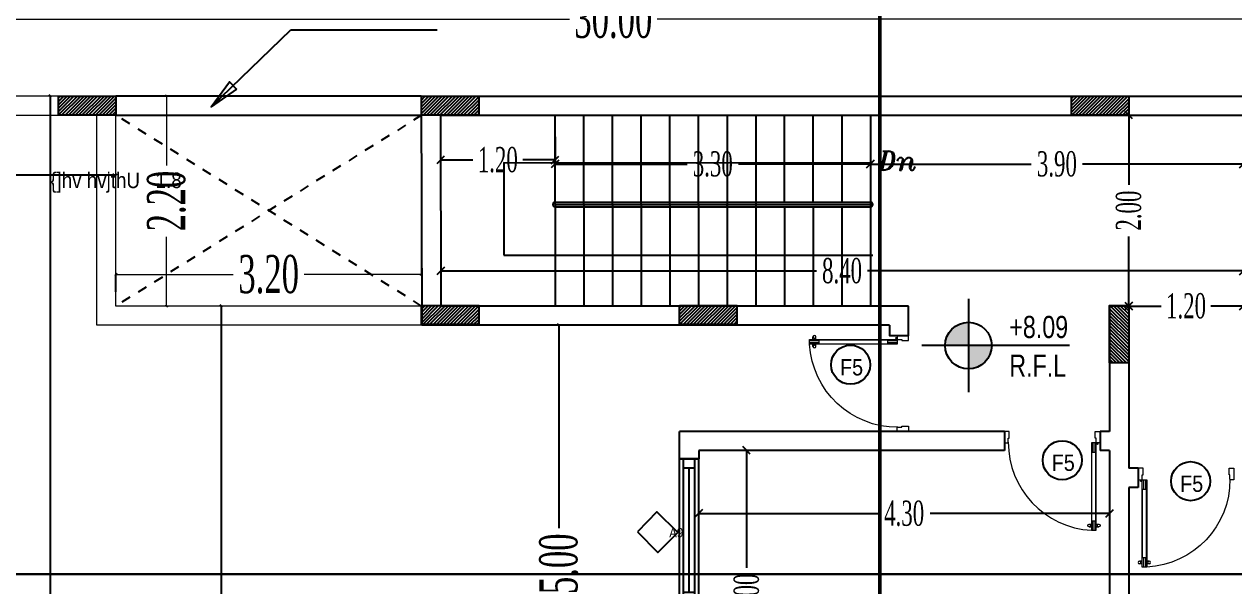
# Model space of a CAD drawing. Header units: metres. Extents: x -434 to 683, y -422 to -228.
# Drawn here: x -53.2 to -40.54, y -293.89 to -288.01 of the extents above; entities that cross this region are included whole.
import ezdxf
from ezdxf.enums import TextEntityAlignment as Align

# ---------------------------------------------------------------- set-up
doc = ezdxf.new("R2010")
doc.units = ezdxf.units.M
doc.header["$MEASUREMENT"] = 0
doc.header["$PDMODE"] = 34
for name, pattern in [('DASHDOT', [1, 0.5, -0.25, 0, -0.25]), ('DASHDOT2', [0.5, 0.25, -0.125, 0, -0.125]), ('DD', [0.2, 0.1, -0.1])]:
    doc.linetypes.add(name, pattern=pattern)
for name, color, linetype in [('A-LVL', 3, 'Continuous'), ('Boundry Wall', 14, 'Continuous'), ('Columns', 41, 'Continuous'), ('Dim-inside', 1, 'Continuous'), ('DOOR$WIN', 5, 'Continuous'), ('DWG-TITLE1', 2, 'Continuous'), ('Hand Rail', 42, 'Continuous'), ('KOR', 134, 'Continuous'), ('Section Line', 4, 'Continuous'), ('TEXT', 4, 'Continuous'), ('Text Title', 3, 'Continuous'), ('TXT', 1, 'Continuous'), ('Viod', 10, 'Continuous'), ('WALL', 7, 'Continuous')]:
    doc.layers.add(name, color=color, linetype=linetype)
for name, color, linetype, lineweight in [('Dimn Out', 6, 'Continuous', 9), ('door', 114, 'Continuous', 13), ('Roof Wall', 30, 'Continuous', 0), ('Windows', 5, 'Continuous', 15)]:
    doc.layers.add(name, color=color, linetype=linetype, lineweight=lineweight)
doc.styles.add('ELAH-EN', font='arial.ttf', dxfattribs={"width": 0.75})
doc.styles.add('kamal', font='romantic.ttf', dxfattribs={"width": 0.6})
doc.styles.add('NAMES', font='xarb.shx', dxfattribs={"width": 0.9, "height": 0.2})
doc.styles.add('Q', font='italict.shx', dxfattribs={"height": 0.18})
doc.styles.add('UTMAN', font='romantic.ttf', dxfattribs={"width": 0.6})
doc.dimstyles.new('KAMAL', dxfattribs={"dimscale": 0.8, "dimtxt": 0.5, "dimasz": 0.1, "dimexe": 0, "dimexo": 0, "dimgap": 0.09, "dimtad": 1, "dimzin": 0, "dimdsep": 46, "dimtxsty": 'kamal', "dimblk": 'OBLIQUE', "dimcen": 0.09, "dimclrd": 15, "dimclre": 8, "dimclrt": 5, "dimadec": 0, "dimazin": 0, "dimtfac": 1, "dimtix": 1, "dimtofl": 0, "dimtmove": 1, "dimatfit": 3, "dimldrblk": 'OBLIQUE', "dimfxl": 0.18, "dimtolj": 1, "dimtzin": 0, "dimarcsym": 0})
doc.dimstyles.new('kamal 1', dxfattribs={"dimscale": 0.8, "dimtxt": 0.33, "dimasz": 0.1, "dimexe": 0, "dimexo": 0, "dimgap": 0.09, "dimtad": 0, "dimzin": 0, "dimdsep": 46, "dimtxsty": 'UTMAN', "dimblk": 'OBLIQUE', "dimcen": 0.09, "dimclrd": 252, "dimclre": 8, "dimclrt": 7, "dimadec": 0, "dimazin": 0, "dimtfac": 1, "dimtix": 1, "dimtofl": 0, "dimtmove": 1, "dimatfit": 3, "dimldrblk": 'OBLIQUE', "dimfxl": 1, "dimtolj": 1, "dimtzin": 0, "dimlwd": -1, "dimarcsym": 0})
doc.dimstyles.new('UTMAN 77', dxfattribs={"dimscale": 0.8, "dimtxt": 0.1, "dimasz": 0.1, "dimexe": 0, "dimexo": 0, "dimgap": 0.09, "dimtad": 0, "dimzin": 0, "dimdsep": 46, "dimtxsty": 'UTMAN', "dimblk": 'OBLIQUE', "dimcen": 0.09, "dimclrd": 252, "dimclre": 8, "dimclrt": 7, "dimadec": 0, "dimazin": 0, "dimtfac": 1, "dimtix": 1, "dimtofl": 0, "dimtmove": 1, "dimatfit": 3, "dimldrblk": 'OBLIQUE', "dimfxl": 0.18, "dimtolj": 1, "dimtzin": 0, "dimlwd": -1, "dimarcsym": 0})

# ---------------------------------------------------------------- blocks, each defined once
blk = doc.blocks.new('door-1m-wall-15')
at = {"layer": 'door'}
for p, q in [((-0.09015200176304461, 1.038118045952899), (-0.04006755633912462, 1.038118045952899)), ((-0.09015200176304461, 0.120202669016976), (-0.09015200176304461, 1.038118045952899)), ((-0.07512666813562419, 0.9379491551052297), (-0.07512666813562419, 1.038118045952899)), ((-0.05509288996620398, 0.9379491551052297), (-0.05509288996620398, 1.038118045952899)), ((-0.04006755633912462, 1.038118045952899), (-0.04006755633912462, 0.120202669016976)), ((-0.09015200176304461, 0.9379491551052297), (-0.04006755633912462, 0.9379491551052297)), ((-1.001688908475501, 0.01001688908456799), (-1.001688908475501, 0.120202669016976)), ((-1.001688908475501, 0.120202669016976), (-0.9616321867001147, 0.120202669016976)), ((-1.001688908475501, 0), (-1.001688908475501, 0.01001688908456799)), ((-0.9516044630518081, 0), (-1.001688908475501, 0)), ((-0.961621352136433, 0.1151942244745214), (-0.961621352136433, 0.0701182235932265)), ((-0.961621352136433, 0.0701182235932265), (-0.9516044630518081, 0.07011822359334019)), ((-0.9516044630518081, 0.07011822359334019), (-0.9516044630518081, 0)), ((-0.04006755633912462, 0.120202669016976), (-0.09015200176304461, 0.120202669016976)), ((-0.04006755633912462, 0.0701182235932265), (-0.05008444542386314, 0.07011822359334019)), ((-0.05008444542386314, 0.07011822359334019), (-0.05008444542386314, 0)), ((-0.05008444542386314, 0), (0, 0)), ((0, 0.120202669016976), (-0.04006755633912462, 0.120202669016976)), ((-0.04006755633912462, 0.120202669016976), (-0.04006755633912462, 0.0701182235932265)), ((0, 0), (0, 0.120202669016976))]:
    blk.add_line(p, q, dxfattribs=at)
at = {"layer": 'door', "color": 211}
for p, q in [((-0.1147011815501173, 1.003058871621022), (-0.09240534645908838, 1.003058871621022)), ((-0.1141539834405307, 0.9730167171087487), (-0.09240534645908838, 0.9730167171087487)), ((-0.0851435572204764, 0.9379491551052297), (-0.0851435572204764, 0.2203715598644749)), ((-0.04507600088135177, 0.9379491551052297), (-0.04507600088135177, 0.2203715598644749)), ((-0.03624353408179104, 1.003058934156229), (-0.01394769899076209, 1.003058934156229)), ((-0.03624350810304122, 0.9730082669018429), (-0.01394767301212596, 0.9730082669018429)), ((-0.04006755633912462, 0.2203715598644749), (-0.09015200176304461, 0.2203715598644749)), ((-0.07512666813562419, 0.120202669016976), (-0.07512666813562419, 0.2203715598644749)), ((-0.05509288996620398, 0.120202669016976), (-0.05509288996620398, 0.2203715598644749))]:
    blk.add_line(p, q, dxfattribs=at)
at = {"layer": 'door', "extrusion": (0, 0, -1)}
for centre, major_axis, ratio, start_param, end_param in [((-0.04006755633878356, 0.1179194061979842), (-0.8575167736169296, 0.3375706855221994), 0.9999893199778274, -0.3804679898418646, 1.141396578578808), ((-0.02638215680394751, 0.1325320894925426), (-0.003468184795607644, 0.003468184795607644), 0.9999999999996781, 4.712388980389195, 10.99557428756878)]:
    blk.add_ellipse(centre, major_axis=major_axis, ratio=ratio, start_param=start_param, end_param=end_param, dxfattribs=at)
at = {"layer": 'door', "color": 211, "extrusion": (0, 0, -1)}
blk.add_ellipse((-0.1146578315806437, 0.9880336005288655), major_axis=(0.01062451529735361, 0.01062451529735361), ratio=0.9999999999866576, start_param=3.141592653591579, end_param=9.424777960771165, dxfattribs=at)
at = {"layer": 'door', "color": 211, "extrusion": (0, 0, -0.9999999999999998)}
blk.add_ellipse((-0.01394768600135876, 0.9880336005288655), major_axis=(-0.01062451529735474, 0.01062451529735474), ratio=0.9999999999998949, start_param=4.712388980386475, end_param=10.99557428756606, dxfattribs=at)
blk = doc.blocks.new('_OBLIQUE')
at = {"color": 0, "linetype": 'ByBlock'}
blk.add_line((-0.5, -0.5), (0.5, 0.5), dxfattribs=at)
blk = doc.blocks.new('*D129')
at = {"layer": 'DEFPOINTS', "color": 0, "transparency": 16777216}
for p in [(-41.6419744955985, -290.9620890412539), (-40.4419744955145, -290.9620890412541), (-40.4419744955145, -290.962089041254)]:
    blk.add_point(p, dxfattribs=at)
at = {"layer": 'Dim-inside', "color": 252, "transparency": 16777216}
for p, q in [((-41.6419744955985, -290.962089041254), (-41.30318751330798, -290.962089041254)), ((-40.4419744955145, -290.962089041254), (-40.78076147780502, -290.962089041254))]:
    blk.add_line(p, q, dxfattribs=at)
at = {"layer": 'Dim-inside', "color": 252, "transparency": 16777216, "xscale": 0.08000000000000002, "yscale": 0.08000000000000002, "zscale": 0.08000000000000002, "rotation": 180}
blk.add_blockref('_OBLIQUE', (-41.6419744955985, -290.962089041254), dxfattribs=at)
at = {"layer": 'Dim-inside', "color": 252, "transparency": 16777216, "xscale": 0.08000000000000002, "yscale": 0.08000000000000002, "zscale": 0.08000000000000002}
blk.add_blockref('_OBLIQUE', (-40.4419744955145, -290.962089041254), dxfattribs=at)
at = {"layer": 'Dim-inside', "color": 7, "transparency": 16777216, "insert": (-41.0419744955565, -290.962089041254), "char_height": 0.264, "attachment_point": 5, "style": 'UTMAN'}
blk.add_mtext('\\A1;1.20', dxfattribs=at)
blk = doc.blocks.new('*D130')
at = {"layer": 'DEFPOINTS', "color": 0, "transparency": 16777216}
for p in [(-41.64197449559818, -288.9620890412608), (-41.64197449559828, -288.9620890412608), (-41.64197449559863, -290.9620890412542)]:
    blk.add_point(p, dxfattribs=at)
at = {"layer": 'Dim-inside', "color": 252, "transparency": 16777216}
for p, q in [((-41.64197449559828, -288.9620890412608), (-41.64197449559828, -289.6913860826776)), ((-41.64197449559828, -290.9620890412542), (-41.64197449559828, -290.2327919998373))]:
    blk.add_line(p, q, dxfattribs=at)
at = {"layer": 'Dim-inside', "color": 252, "transparency": 16777216, "xscale": 0.08000000000000002, "yscale": 0.08000000000000002, "zscale": 0.08000000000000002}
for p, rotation in [((-41.64197449559828, -288.9620890412608), 90), ((-41.64197449559828, -290.9620890412542), 270)]:
    blk.add_blockref('_OBLIQUE', p, dxfattribs=dict(at, rotation=rotation))
at = {"layer": 'Dim-inside', "color": 7, "transparency": 16777216, "insert": (-41.64197449559835, -289.9620890412574), "char_height": 0.264, "attachment_point": 5, "rotation": 90, "style": 'UTMAN'}
blk.add_mtext('\\A1;2.00', dxfattribs=at)
blk = doc.blocks.new('*D131')
at = {"layer": 'DEFPOINTS', "color": 0, "transparency": 16777216}
for p in [(-48.8425509565493, -290.5935571300279), (-48.8425509565493, -290.5935571300278), (-40.44197449551444, -290.5804168722971)]:
    blk.add_point(p, dxfattribs=at)
at = {"layer": 'Dim-inside', "color": 252, "transparency": 16777216}
for p, q in [((-48.8425509565493, -290.5935571300278), (-44.91015385029223, -290.5935571300278)), ((-40.44197449551444, -290.5935571300278), (-44.37437160177152, -290.5935571300278))]:
    blk.add_line(p, q, dxfattribs=at)
at = {"layer": 'Dim-inside', "color": 8, "lineweight": -2, "transparency": 16777216}
blk.add_line((-40.44197449551444, -290.5804168722971), (-40.44197449551444, -290.5935571300278), dxfattribs=at)
at = {"layer": 'Dim-inside', "color": 252, "transparency": 16777216, "xscale": 0.08000000000000002, "yscale": 0.08000000000000002, "zscale": 0.08000000000000002, "rotation": 180}
blk.add_blockref('_OBLIQUE', (-48.8425509565493, -290.5935571300278), dxfattribs=at)
at = {"layer": 'Dim-inside', "color": 252, "transparency": 16777216, "xscale": 0.08000000000000002, "yscale": 0.08000000000000002, "zscale": 0.08000000000000002}
blk.add_blockref('_OBLIQUE', (-40.44197449551444, -290.5935571300278), dxfattribs=at)
at = {"layer": 'Dim-inside', "color": 7, "transparency": 16777216, "insert": (-44.64226272603187, -290.5935571300278), "char_height": 0.264, "attachment_point": 5, "style": 'UTMAN'}
blk.add_mtext('\\A1;8.40', dxfattribs=at)
blk = doc.blocks.new('*D132')
at = {"layer": 'DEFPOINTS', "color": 0, "transparency": 16777216}
for p in [(-48.84474232415833, -289.1926142010069), (-47.64516765958636, -289.1907378154597), (-48.84474232415833, -289.4303742307229)]:
    blk.add_point(p, dxfattribs=at)
at = {"layer": 'Dim-inside', "color": 8, "lineweight": -2, "transparency": 16777216}
for p, q in [((-48.84474232415833, -289.1926142010069), (-48.84474232415833, -289.4303742307229)), ((-47.64516765958636, -289.1907378154597), (-47.64516765958636, -289.4303742307229))]:
    blk.add_line(p, q, dxfattribs=at)
at = {"layer": 'Dim-inside', "color": 252, "transparency": 16777216}
for p, q in [((-48.84474232415833, -289.4303742307229), (-48.50616800962382, -289.4303742307229)), ((-47.64516765958636, -289.4303742307229), (-47.98374197412086, -289.4303742307229))]:
    blk.add_line(p, q, dxfattribs=at)
at = {"layer": 'Dim-inside', "color": 252, "transparency": 16777216, "xscale": 0.08000000000000002, "yscale": 0.08000000000000002, "zscale": 0.08000000000000002, "rotation": 180}
blk.add_blockref('_OBLIQUE', (-48.84474232415833, -289.4303742307229), dxfattribs=at)
at = {"layer": 'Dim-inside', "color": 252, "transparency": 16777216, "xscale": 0.08000000000000002, "yscale": 0.08000000000000002, "zscale": 0.08000000000000002}
blk.add_blockref('_OBLIQUE', (-47.64516765958636, -289.4303742307229), dxfattribs=at)
at = {"layer": 'Dim-inside', "color": 7, "transparency": 16777216, "insert": (-48.24495499187234, -289.4303742307229), "char_height": 0.264, "attachment_point": 5, "style": 'UTMAN'}
blk.add_mtext('\\A1;1.20', dxfattribs=at)
blk = doc.blocks.new('*D133')
at = {"layer": 'DEFPOINTS', "color": 0, "transparency": 16777216}
for p in [(-47.64523553602902, -289.4304421071655), (-44.3451029137031, -289.4720664548981), (-44.3451029137031, -289.4745890412603)]:
    blk.add_point(p, dxfattribs=at)
at = {"layer": 'Dim-inside', "color": 8, "lineweight": -2, "transparency": 16777216}
for p, q in [((-47.64523553602902, -289.4304421071655), (-47.64523553602902, -289.4745890412603)), ((-44.3451029137031, -289.4720664548981), (-44.3451029137031, -289.4745890412603))]:
    blk.add_line(p, q, dxfattribs=at)
at = {"layer": 'Dim-inside', "color": 252, "transparency": 16777216}
for p, q in [((-47.64523553602902, -289.4745890412603), (-46.26411478699624, -289.4745890412603)), ((-44.3451029137031, -289.4745890412603), (-45.72622366273588, -289.4745890412603))]:
    blk.add_line(p, q, dxfattribs=at)
at = {"layer": 'Dim-inside', "color": 252, "transparency": 16777216, "xscale": 0.08000000000000002, "yscale": 0.08000000000000002, "zscale": 0.08000000000000002, "rotation": 180}
blk.add_blockref('_OBLIQUE', (-47.64523553602902, -289.4745890412603), dxfattribs=at)
at = {"layer": 'Dim-inside', "color": 252, "transparency": 16777216, "xscale": 0.08000000000000002, "yscale": 0.08000000000000002, "zscale": 0.08000000000000002}
blk.add_blockref('_OBLIQUE', (-44.3451029137031, -289.4745890412603), dxfattribs=at)
at = {"layer": 'Dim-inside', "color": 7, "transparency": 16777216, "insert": (-45.99516922486606, -289.4745890412603), "char_height": 0.264, "attachment_point": 5, "style": 'UTMAN'}
blk.add_mtext('\\A1;3.30', dxfattribs=at)
blk = doc.blocks.new('*D134')
at = {"layer": 'DEFPOINTS', "color": 0, "transparency": 16777216}
for p in [(-44.3451029137031, -289.4745890412602), (-40.44197449551422, -289.4745890412615), (-40.44197449551422, -289.4745890412608)]:
    blk.add_point(p, dxfattribs=at)
at = {"layer": 'Dim-inside', "color": 252, "transparency": 16777216}
for p, q in [((-44.3451029137031, -289.4745890412608), (-42.66248426673884, -289.4745890412608)), ((-40.44197449551422, -289.4745890412608), (-42.12459314247848, -289.4745890412608))]:
    blk.add_line(p, q, dxfattribs=at)
at = {"layer": 'Dim-inside', "color": 252, "transparency": 16777216, "xscale": 0.08000000000000002, "yscale": 0.08000000000000002, "zscale": 0.08000000000000002, "rotation": 180}
blk.add_blockref('_OBLIQUE', (-44.3451029137031, -289.4745890412608), dxfattribs=at)
at = {"layer": 'Dim-inside', "color": 252, "transparency": 16777216, "xscale": 0.08000000000000002, "yscale": 0.08000000000000002, "zscale": 0.08000000000000002}
blk.add_blockref('_OBLIQUE', (-40.44197449551422, -289.4745890412608), dxfattribs=at)
at = {"layer": 'Dim-inside', "color": 7, "transparency": 16777216, "insert": (-42.39353870460866, -289.4745890412608), "char_height": 0.264, "attachment_point": 5, "style": 'UTMAN'}
blk.add_mtext('\\A1;3.90', dxfattribs=at)
blk = doc.blocks.new('*D136')
at = {"layer": 'DEFPOINTS', "color": 0, "transparency": 16777216}
for p in [(-45.6419744955128, -292.4749430158172), (-45.641974495512, -292.4749430158172), (-45.64197449551189, -295.4749430158173)]:
    blk.add_point(p, dxfattribs=at)
at = {"layer": 'Dim-inside', "color": 252, "transparency": 16777216}
for p, q in [((-45.641974495512, -292.4749430158172), (-45.641974495512, -293.7059974536871)), ((-45.641974495512, -295.4749430158173), (-45.641974495512, -294.2438885779474))]:
    blk.add_line(p, q, dxfattribs=at)
at = {"layer": 'Dim-inside', "color": 252, "transparency": 16777216, "xscale": 0.08000000000000002, "yscale": 0.08000000000000002, "zscale": 0.08000000000000002}
for p, rotation in [((-45.641974495512, -292.4749430158172), 90), ((-45.641974495512, -295.4749430158173), 270)]:
    blk.add_blockref('_OBLIQUE', p, dxfattribs=dict(at, rotation=rotation))
at = {"layer": 'Dim-inside', "color": 7, "transparency": 16777216, "insert": (-45.64197449551208, -293.9749430158172), "char_height": 0.264, "attachment_point": 5, "rotation": 90, "style": 'UTMAN'}
blk.add_mtext('\\A1;3.00', dxfattribs=at)
blk = doc.blocks.new('*D137')
at = {"layer": 'DEFPOINTS', "color": 0, "transparency": 16777216}
for p in [(-46.14197449551276, -293.1353675452666), (-41.84197449559898, -293.1353675452667), (-41.84197449559898, -293.1353675452665)]:
    blk.add_point(p, dxfattribs=at)
at = {"layer": 'Dim-inside', "color": 252, "transparency": 16777216}
for p, q in [((-46.14197449551276, -293.1353675452665), (-44.26466917011209, -293.1353675452665)), ((-41.84197449559898, -293.1353675452665), (-43.71927982099966, -293.1353675452665))]:
    blk.add_line(p, q, dxfattribs=at)
at = {"layer": 'Dim-inside', "color": 252, "transparency": 16777216, "xscale": 0.08000000000000002, "yscale": 0.08000000000000002, "zscale": 0.08000000000000002, "rotation": 180}
blk.add_blockref('_OBLIQUE', (-46.14197449551276, -293.1353675452665), dxfattribs=at)
at = {"layer": 'Dim-inside', "color": 252, "transparency": 16777216, "xscale": 0.08000000000000002, "yscale": 0.08000000000000002, "zscale": 0.08000000000000002}
blk.add_blockref('_OBLIQUE', (-41.84197449559898, -293.1353675452665), dxfattribs=at)
at = {"layer": 'Dim-inside', "color": 7, "transparency": 16777216, "insert": (-43.99197449555587, -293.1353675452665), "char_height": 0.264, "attachment_point": 5, "style": 'UTMAN'}
blk.add_mtext('\\A1;4.30', dxfattribs=at)
blk = doc.blocks.new('*D146')
at = {"layer": 'DEFPOINTS', "color": 0, "ltscale": 50, "transparency": 16777216}
for p in [(-52.92900377781089, -288.7620890412598), (-52.92900377781106, -288.7620890412598), (-52.92900377781089, -300.1620890412561)]:
    blk.add_point(p, dxfattribs=at)
at = {"layer": 'Dim-inside', "color": 252, "ltscale": 50, "transparency": 16777216}
for p, q in [((-52.92900377781106, -288.7620890412598), (-52.92900377781106, -294.0146452542756)), ((-52.92900377781106, -300.1620890412561), (-52.92900377781106, -294.9095328282402))]:
    blk.add_line(p, q, dxfattribs=at)
at = {"layer": 'Dim-inside', "color": 252, "ltscale": 50, "transparency": 16777216, "xscale": 0.024, "yscale": 0.024, "zscale": 0.024}
for p, rotation in [((-52.92900377781106, -288.7620890412598), 90), ((-52.92900377781106, -300.1620890412561), 270)]:
    blk.add_blockref('_OBLIQUE', p, dxfattribs=dict(at, rotation=rotation))
at = {"layer": 'Dim-inside', "color": 7, "ltscale": 50, "transparency": 16777216, "insert": (-52.92900377781113, -294.4620890412579), "char_height": 0.4, "attachment_point": 5, "rotation": 90, "style": 'UTMAN'}
blk.add_mtext('\\A1;11.40', dxfattribs=at)
blk = doc.blocks.new('*D147')
at = {"layer": 'DEFPOINTS', "color": 0, "ltscale": 50, "transparency": 16777216}
for p in [(-51.13947936754069, -290.9620890412515), (-51.13947936754167, -300.3620890412557), (-51.1394793675419, -300.3620890412557)]:
    blk.add_point(p, dxfattribs=at)
at = {"layer": 'Dim-inside', "color": 252, "ltscale": 50, "transparency": 16777216}
for p, q in [((-51.1394793675419, -290.9620890412515), (-51.1394793675419, -295.2892014672891)), ((-51.1394793675419, -300.3620890412557), (-51.1394793675419, -296.0349766152181))]:
    blk.add_line(p, q, dxfattribs=at)
at = {"layer": 'Dim-inside', "color": 252, "ltscale": 50, "transparency": 16777216, "xscale": 0.024, "yscale": 0.024, "zscale": 0.024}
for p, rotation in [((-51.1394793675419, -290.9620890412515), 90), ((-51.1394793675419, -300.3620890412557), 270)]:
    blk.add_blockref('_OBLIQUE', p, dxfattribs=dict(at, rotation=rotation))
at = {"layer": 'Dim-inside', "color": 7, "ltscale": 50, "transparency": 16777216, "insert": (-51.13947936754197, -295.6620890412535), "char_height": 0.4, "attachment_point": 5, "rotation": 90, "style": 'UTMAN'}
blk.add_mtext('\\A1;9.40', dxfattribs=at)
blk = doc.blocks.new('*D148')
at = {"layer": 'DEFPOINTS', "color": 0, "ltscale": 50, "transparency": 16777216}
for p in [(-59.4418214331337, -289.589195347315), (-59.4418214331337, -289.5891953473148), (-52.24197449559912, -289.5891953473147)]:
    blk.add_point(p, dxfattribs=at)
at = {"layer": 'Dim-inside', "color": 252, "ltscale": 50, "transparency": 16777216}
for p, q in [((-59.4418214331337, -289.5891953473148), (-56.2165606862599, -289.5891953473148)), ((-52.24197449559912, -289.5891953473148), (-55.46723524247292, -289.5891953473148))]:
    blk.add_line(p, q, dxfattribs=at)
at = {"layer": 'Dim-inside', "color": 252, "ltscale": 50, "transparency": 16777216, "xscale": 0.024, "yscale": 0.024, "zscale": 0.024, "rotation": 180}
blk.add_blockref('_OBLIQUE', (-59.4418214331337, -289.5891953473148), dxfattribs=at)
at = {"layer": 'Dim-inside', "color": 252, "ltscale": 50, "transparency": 16777216, "xscale": 0.024, "yscale": 0.024, "zscale": 0.024}
blk.add_blockref('_OBLIQUE', (-52.24197449559912, -289.5891953473148), dxfattribs=at)
at = {"layer": 'Dim-inside', "color": 7, "ltscale": 50, "transparency": 16777216, "insert": (-55.84189796436641, -289.5891953473148), "char_height": 0.4, "attachment_point": 5, "style": 'UTMAN'}
blk.add_mtext('\\A1;7.20', dxfattribs=at)
blk = doc.blocks.new('*D149')
at = {"layer": 'DEFPOINTS', "color": 0, "ltscale": 50, "transparency": 16777216}
for p in [(-47.60717374152968, -291.1620890412544), (-47.60717374152439, -296.1620890412576), (-47.60717374152453, -296.1620890412576)]:
    blk.add_point(p, dxfattribs=at)
at = {"layer": 'Dim-inside', "color": 252, "ltscale": 50, "transparency": 16777216}
for p, q in [((-47.60717374152453, -291.1620890412544), (-47.60717374152453, -293.2893789820844)), ((-47.60717374152453, -296.1620890412576), (-47.60717374152453, -294.0347991004276))]:
    blk.add_line(p, q, dxfattribs=at)
at = {"layer": 'Dim-inside', "color": 252, "ltscale": 50, "transparency": 16777216, "xscale": 0.024, "yscale": 0.024, "zscale": 0.024}
for p, rotation in [((-47.60717374152453, -291.1620890412544), 90), ((-47.60717374152453, -296.1620890412576), 270)]:
    blk.add_blockref('_OBLIQUE', p, dxfattribs=dict(at, rotation=rotation))
at = {"layer": 'Dim-inside', "color": 7, "ltscale": 50, "transparency": 16777216, "insert": (-47.60717374152461, -293.6620890412559), "char_height": 0.4, "attachment_point": 5, "rotation": 90, "style": 'UTMAN'}
blk.add_mtext('\\A1;5.00', dxfattribs=at)
blk = doc.blocks.new('A$C1f1d89b2')
at = {"layer": 'DOOR$WIN'}
for p, q in [((-0.1599999999998545, 0), (-0.1599999999998545, -1.5)), ((-0.03999999999996362, 0), (-0.03999999999996362, -1.5)), ((0, 0), (0, -1.5)), ((-0.1599999999998545, -0.0999999999994543), (-0.03999999999996362, -0.0999999999994543)), ((-0.1000000000008185, -0.0999999999994543), (-0.1000000000003638, -1.399999999999636)), ((-0.1599999999998545, -1.399999999999636), (-0.03999999999996362, -1.399999999999636))]:
    blk.add_line(p, q, dxfattribs=at)
blk.add_lwpolyline([(-0.1999999999998181, 0), (-0.1999999999998181, -1.5)], dxfattribs=at)
at = {"layer": 'WALL', "lineweight": 30, "ltscale": 2}
for p, q in [((-0.1999999999998181, 0), (0, 0)), ((-0.2000000000007276, -1.5), (0, -1.5))]:
    blk.add_line(p, q, dxfattribs=at)
blk = doc.blocks.new('g col')
at = {"layer": 'Columns'}
h = blk.add_hatch(dxfattribs=at)
h.set_pattern_fill('ANSI31', color=1, scale=0.2)
h.set_pattern_definition([(45, (-46.67382963912632, 345.1554098738134), (-0.01767766952966369, 0.01767766952966369), [])])
h.paths.add_polyline_path([(1.477928890381008e-12, 0), (0.5999999999999872, 0), (0.5999999999999872, -0.2000000000000455), (1.477928890381008e-12, -0.2000000000000455)])
at = {"layer": 'Columns', "color": 1}
blk.add_lwpolyline([(1.477928890381008e-12, 0), (0.5999999999999872, 0), (0.5999999999999872, -0.2000000000000455), (1.477928890381008e-12, -0.2000000000000455)], close=True, dxfattribs=at)
blk = doc.blocks.new('roof col')
at = {"layer": 'Columns'}
h = blk.add_hatch(dxfattribs=at)
h.set_pattern_fill('ANSI31', color=5, scale=0.2, angle=-270.0000000000001)
h.set_pattern_definition([(134.9999999999999, (-353.1554098738978, -49.46789055282511), (-0.0176776695296637, -0.01767766952966368), [])])
h.paths.add_polyline_path([(-8.000000000084384, -2.794060913697479), (-8.000000000084384, -2.194060913698991), (-7.800000000084339, -2.194060913698991), (-7.800000000084339, -2.794060913697479)])
at = {"layer": 'Columns', "color": 5}
blk.add_lwpolyline([(-8.000000000084384, -2.794060913697479), (-8.000000000084384, -2.194060913698991), (-7.800000000084339, -2.194060913698991), (-7.800000000084339, -2.794060913697479)], close=True, dxfattribs=at)
at = {"layer": 'WALL', "color": 1}
for p in [(-19.00000000008571, 8.412825991399586e-12), (-15.20313770812437, 2.842170943040401e-13), (-8.400000000084297, 4.263256414560601e-12), (-15.20313770812418, -2.194060913699047), (-12.50000000008566, -2.194060913698991)]:
    blk.add_blockref('g col', p, dxfattribs=at)
blk = doc.blocks.new('LEV1')
at = {"layer": 'TEXT'}
for points in [[(-2.346496330574155e-10, 209.8960143857257, 0.4142135623727664), (-209.8960143857266, 0), (-2.346496330574155e-10, 0)], [(209.8960143857294, 0), (-2.346496330574155e-10, 0), (-2.346496330574155e-10, -209.8960143857403, 0.414213562373424)]]:
    blk.add_hatch(color=0, dxfattribs=at).paths.add_polyline_path(points)
at = {"layer": 'TEXT', "color": 0}
for p, q in [((-2.355591277591884e-10, 419.7920287714514), (-2.355591277591884e-10, -419.7920287714514)), ((911.6344617463328, 0), (-419.7920287716943, 0))]:
    blk.add_line(p, q, dxfattribs=at)
blk.add_circle((0, 0), 209.8960143857294, dxfattribs=at)
at = {"layer": 'TEXT', "color": 0, "style": 'ELAH-EN', "width": 0.75}
for tag, p in [('0000', (368.05260304289, 186.4089961235586)), ('1111', (368.05260304289, -515.3646839332359))]:
    blk.add_attdef(tag, p, '', height=200, dxfattribs=at)
blk = doc.blocks.new('*D213')
at = {"layer": 'DEFPOINTS', "color": 0, "ltscale": 50, "transparency": 16777216}
for p in [(-51.71216060436034, -288.7620890406216), (-51.71216060436041, -288.7620890406216), (-51.71216060436034, -290.9620890406214)]:
    blk.add_point(p, dxfattribs=at)
at = {"layer": 'Dimn Out', "color": 252, "ltscale": 50, "transparency": 16777216}
for p, q in [((-51.71216060436041, -288.7620890406216), (-51.71216060436041, -289.4890239518641)), ((-51.71216060436041, -290.9620890406214), (-51.71216060436041, -290.2351541293789))]:
    blk.add_line(p, q, dxfattribs=at)
at = {"layer": 'Dimn Out', "color": 252, "ltscale": 50, "transparency": 16777216, "xscale": 0.024, "yscale": 0.024, "zscale": 0.024}
for p, rotation in [((-51.71216060436041, -288.7620890406216), 90), ((-51.71216060436041, -290.9620890406214), 270)]:
    blk.add_blockref('_OBLIQUE', p, dxfattribs=dict(at, rotation=rotation))
at = {"layer": 'Dimn Out', "color": 7, "ltscale": 50, "transparency": 16777216, "insert": (-51.71216060436048, -289.8620890406214), "char_height": 0.4, "attachment_point": 5, "rotation": 90, "style": 'UTMAN'}
blk.add_mtext('\\A1;2.20', dxfattribs=at)
blk = doc.blocks.new('*D214')
at = {"layer": 'DEFPOINTS', "color": 0, "ltscale": 50, "transparency": 16777216}
for p in [(-49.04353870463157, -289.9620890406239), (-52.24197449559912, -290.6310364935491), (-52.24197449559912, -290.8120890406235)]:
    blk.add_point(p, dxfattribs=at)
at = {"layer": 'Dimn Out', "color": 8, "lineweight": -2, "ltscale": 50, "transparency": 16777216}
for p, q in [((-49.04353870463157, -289.9620890406239), (-49.04353870463157, -290.6310364935491)), ((-52.24197449559912, -290.8120890406235), (-52.24197449559912, -290.6310364935491))]:
    blk.add_line(p, q, dxfattribs=at)
at = {"layer": 'Dimn Out', "color": 252, "ltscale": 50, "transparency": 16777216}
for p, q in [((-52.24197449559912, -290.6310364935491), (-51.01315896697925, -290.6310364935491)), ((-49.04353870463157, -290.6310364935491), (-50.27235423325143, -290.6310364935491))]:
    blk.add_line(p, q, dxfattribs=at)
at = {"layer": 'Dimn Out', "color": 252, "ltscale": 50, "transparency": 16777216, "xscale": 0.024, "yscale": 0.024, "zscale": 0.024, "rotation": 180}
blk.add_blockref('_OBLIQUE', (-52.24197449559912, -290.6310364935491), dxfattribs=at)
at = {"layer": 'Dimn Out', "color": 252, "ltscale": 50, "transparency": 16777216, "xscale": 0.024, "yscale": 0.024, "zscale": 0.024}
blk.add_blockref('_OBLIQUE', (-49.04353870463157, -290.6310364935491), dxfattribs=at)
at = {"layer": 'Dimn Out', "color": 7, "ltscale": 50, "transparency": 16777216, "insert": (-50.64275660011534, -290.6310364935491), "char_height": 0.4, "attachment_point": 5, "style": 'UTMAN'}
blk.add_mtext('\\A1;3.20', dxfattribs=at)
blk = doc.blocks.new('sd12')
at = {"layer": 'DWG-TITLE1', "color": 4, "linetype": 'DASHDOT2', "const_width": 0.04}
blk.add_lwpolyline([(2.365471194901261, 6.330509806609996), (2.365471194901261, -8.681566525989467)], dxfattribs=at)
at = {"layer": 'Section Line', "linetype": 'DASHDOT', "ltscale": 0.5, "const_width": 0.02304000000000001}
blk.add_lwpolyline([(-15.99011150796955, 0), (15.48351454972129, 0)], dxfattribs=at)
blk = doc.blocks.new('*D324')
at = {"layer": 'DEFPOINTS', "color": 0, "ltscale": 50, "transparency": 16777216}
for p in [(-32.03588386407139, -287.9559804528892), (-62.03588386415321, -288.7620964030642), (-32.03588386407139, -288.7620964001102)]:
    blk.add_point(p, dxfattribs=at)
at = {"layer": 'Dimn Out', "color": 8, "lineweight": -2, "ltscale": 50, "transparency": 16777216}
for p, q in [((-62.03588386415321, -288.7620964030642), (-62.03588386415321, -287.9559804528892)), ((-32.03588386407139, -288.7620964001102), (-32.03588386407139, -287.9559804528892))]:
    blk.add_line(p, q, dxfattribs=at)
at = {"layer": 'Dimn Out', "color": 252, "ltscale": 50, "transparency": 16777216}
for p, q in [((-62.03588386415321, -287.9559804528892), (-47.49504362742591, -287.9559804528892)), ((-32.03588386407139, -287.9559804528892), (-46.5767241007987, -287.9559804528892))]:
    blk.add_line(p, q, dxfattribs=at)
at = {"layer": 'Dimn Out', "color": 252, "ltscale": 50, "transparency": 16777216, "xscale": 0.024, "yscale": 0.024, "zscale": 0.024, "rotation": 180}
blk.add_blockref('_OBLIQUE', (-62.03588386415321, -287.9559804528892), dxfattribs=at)
at = {"layer": 'Dimn Out', "color": 252, "ltscale": 50, "transparency": 16777216, "xscale": 0.024, "yscale": 0.024, "zscale": 0.024}
blk.add_blockref('_OBLIQUE', (-32.03588386407139, -287.9559804528892), dxfattribs=at)
at = {"layer": 'Dimn Out', "color": 7, "ltscale": 50, "transparency": 16777216, "insert": (-47.03588386411231, -287.9559804528892), "char_height": 0.4, "attachment_point": 5, "style": 'UTMAN'}
blk.add_mtext('\\A1;30.00', dxfattribs=at)

msp = doc.modelspace()

# ---------------------------------------------------------------- linework, layer by layer
at = {"layer": 'Boundry Wall', "color": 8, "ltscale": 10}
for p, q in [((-49.04541575547042, -288.7620890406262), (-52.24197449559923, -288.762089040627)), ((-49.04509985821365, -288.9640423922588), (-52.24197449559923, -288.964042392259))]:
    msp.add_line(p, q, dxfattribs=at)
at = {"layer": 'Hand Rail'}
for p, q in [((-47.64537433341633, -289.8737443726537), (-44.34510291370302, -289.8736594201828)), ((-47.64536106478198, -289.898744372404), (-44.34510291370305, -289.8986108651627)), ((-45.84536811991069, -289.9236594201822), (-45.84536811991069, -289.8986594201826)), ((-45.54536811990874, -289.8986594201815), (-45.54536811990869, -289.8986594201826)), ((-44.34510291370308, -289.8736594201813), (-44.34510291370302, -289.9236594201817)), ((-47.64537519909652, -289.9236594201822), (-44.34510291370302, -289.9236594201817)), ((-44.3451029137031, -289.9236594201817), (-44.34510291370407, -290.9620890412608))]:
    msp.add_line(p, q, dxfattribs=at)
for points in [[(-44.34510291370354, -289.4633529490727), (-48.18282749929062, -289.4609232780129), (-48.18282749929062, -290.430289280507)], [(-48.18282749929062, -290.430289280507), (-44.32081435925276, -290.4302892805067)]]:
    msp.add_lwpolyline(points, dxfattribs=at)
for centre, radius, start, end in [((-47.64536811991138, -289.898659420183), 0.02491504830416878, 89.98377570310691, 270.0142888590341), ((-44.34510291370302, -289.8986594201822), 0.02499999999943725, 270, 90)]:
    msp.add_arc(centre, radius, start, end, dxfattribs=at)
at = {"layer": 'KOR', "color": 3}
for p, q in [((-47.64536811991138, -289.8986594201852), (-47.6451029137059, -288.9620890412608)), ((-47.34536811991143, -289.8986594201854), (-47.34510291370594, -288.962089041261)), ((-47.04536811991056, -289.8986594201858), (-47.04510291370576, -288.962089041261)), ((-46.74536811990947, -289.8986594201858), (-46.74510291370558, -288.962089041261)), ((-46.44536811990929, -289.8986594201858), (-46.4451029137054, -288.962089041261)), ((-46.14536811991002, -289.8986594201858), (-46.14510291370522, -288.962089041261)), ((-45.84510291370407, -288.962089041258), (-45.84536811990978, -289.8986594201835)), ((-45.54510291370389, -288.962089041258), (-45.54536811990869, -289.8986594201835)), ((-45.2451029137038, -289.8736825871331), (-45.24510291370461, -288.9620890412621)), ((-44.94510291370442, -289.8736748648163), (-44.94510291370443, -288.9620890412621)), ((-44.64510291370328, -288.9620890412591), (-44.6451029137041, -289.8736671424995)), ((-44.3451029137031, -288.9620890412591), (-44.34510291370309, -289.8736594201828)), ((-47.64536811991138, -289.898659420183), (-47.6451029137059, -290.9620890412598)), ((-47.34536811991143, -289.8986594201829), (-47.34510291370594, -290.9620890412597)), ((-47.04536811991056, -289.8986594201824), (-47.04510291370576, -290.9620890412597)), ((-46.74536811990947, -289.8986594201824), (-46.74510291370558, -290.9620890412597)), ((-46.44536811990929, -289.8986594201824), (-46.4451029137054, -290.9620890412597)), ((-46.14536811991002, -289.8986594201824), (-46.14510291370522, -290.9620890412597)), ((-45.84536811990984, -289.8986594201824), (-45.84510291370503, -290.9620890412597)), ((-45.54536811990874, -289.8986594201824), (-45.54510291370485, -290.9620890412597)), ((-45.24510291370365, -289.9236594201818), (-45.24510291370461, -290.9620890412608)), ((-44.94510291370444, -289.9236594201818), (-44.94510291370443, -290.9620890412608)), ((-44.64510291370425, -289.9236594201817), (-44.64510291370425, -290.9620890412608))]:
    msp.add_line(p, q, dxfattribs=at)
at = {"layer": 'Roof Wall', "ltscale": 10}
for p, q in [((-52.24197449559912, -288.7620890412597), (-59.44182143313372, -288.7620890412597)), ((-52.24197449559912, -290.9620890412514), (-52.24197449559912, -288.7620890412597)), ((-59.24182143313375, -288.9620890412566), (-52.44197449559912, -288.9620890412582)), ((-52.44197449559912, -291.1620890412515), (-52.44197449559912, -288.9620890412582)), ((-49.04197449559837, -290.9620890412513), (-52.24197449559912, -290.9620890412514)), ((-49.04166165379189, -291.1620890412511), (-52.44197449559912, -291.1620890412515))]:
    msp.add_line(p, q, dxfattribs=at)
at = {"layer": 'Text Title'}
msp.add_lwpolyline([(-46.78343579173507, -293.32914554619), (-46.56996079296606, -293.5426205449572), (-46.36060777610383, -293.3332675280941), (-46.57908277487205, -293.1197925293269)], close=True, dxfattribs=at)
for centre in [(-44.55300887869281, -291.5770356192536), (-42.33759326267692, -292.5772743292137), (-40.99369282963481, -292.7969467652832)]:
    msp.add_circle(centre, 0.2046144433166305, dxfattribs=at)
at = {"layer": 'Viod', "linetype": 'DD'}
for p, q in [((-49.04197449559918, -290.9620890406217), (-52.24197449559917, -288.9620890406215)), ((-49.04197449559924, -288.9620890406247), (-52.24197449559912, -290.9620890406219))]:
    msp.add_line(p, q, dxfattribs=at)
at = {"layer": 'WALL'}
for p, q in [((-49.04541575546958, -288.7620890412589), (-49.04166165379189, -291.1620890412544)), ((-49.04541575546958, -288.7620890412589), (-34.03812165814173, -288.7620890412624)), ((-48.84510291369962, -288.962089041259), (-48.84197449559838, -290.9620890412544)), ((-48.84510291369962, -288.962089041259), (-40.4419744955141, -288.9620890412609)), ((-49.04197449559837, -290.9620890412544), (-49.04197449559837, -291.1620890412544)), ((-43.94510291370329, -290.9620890412537), (-48.84197449559838, -290.9620890412544)), ((-41.84197449559844, -290.9620890412539), (-41.84197449559844, -292.2749430158161)), ((-41.6419744955985, -290.9620890412539), (-41.84197449559844, -290.9620890412539)), ((-41.6419744955985, -290.9620890412539), (-41.6419744955985, -292.6620890412614)), ((-44.14510291370328, -291.162089041254), (-49.04166165379189, -291.1620890412544)), ((-43.94510291370329, -291.162089041254), (-43.94510291370329, -291.162089041254)), ((-46.34197449551283, -292.5620890412501), (-46.34197449551306, -292.2749430158174)), ((-42.94197449560062, -292.2749430158164), (-46.34197449551306, -292.2749430158174)), ((-42.94197449560062, -292.2749430158163), (-42.94197449560056, -292.4749430158164)), ((-41.8419744956006, -292.2749430158161), (-41.94197449560062, -292.2749430158161)), ((-41.94197449560062, -292.2749430158161), (-41.94197449560056, -292.4749430158161)), ((-46.14197449551273, -292.56208904125), (-46.34197449551272, -292.5620890412501)), ((-46.14197449551301, -292.4749430158174), (-46.14197449551273, -292.56208904125)), ((-42.94197449560056, -292.4749430158164), (-46.14197449551301, -292.4749430158174)), ((-41.84197449560054, -292.4749430158161), (-41.94197449560056, -292.4749430158162)), ((-41.84197449559844, -292.4749430158161), (-41.84197449559844, -295.4749430158161)), ((-41.54197449559854, -292.6620890412614), (-41.64197449559845, -292.6620890412614)), ((-41.54197449559848, -292.6620890412614), (-41.54197449559848, -292.8620890412614)), ((-41.6419744955985, -292.8620890412614), (-41.64197449559835, -299.3749430158161)), ((-41.54197449559854, -292.8620890412614), (-41.64197449559845, -292.8620890412614))]:
    msp.add_line(p, q, dxfattribs=at)
msp.add_lwpolyline([(-44.14510291370328, -291.1620890412542), (-44.14510291370328, -291.2720890412539), (-43.94510291370329, -291.2720890412539), (-43.94510291370329, -290.9620890412537)], dxfattribs=at)

# ---------------------------------------------------------------- block references
at = {"layer": 'A-LVL', "color": 6}
ref = msp.add_blockref('LEV1', (-43.31956706360994, -291.376026597947), dxfattribs=dict(at, xscale=0.001162195019607368, yscale=0.001162195019607368, zscale=0.001162195019607368))
ref.add_attrib('1111', 'R.F.L', (-42.89181816137476, -291.702330558004), dxfattribs={"layer": 'TEXT', "color": 6, "height": 0.2324390039214735, "style": 'ELAH-EN', "width": 0.75})
ref.add_attrib('0000', '+8.09', (-42.89181816137476, -291.2973665030693), dxfattribs={"layer": 'TEXT', "color": 6, "height": 0.2324390039214735, "style": 'ELAH-EN', "width": 0.75})
at = {"layer": 'door', "yscale": 0.9982640271733992, "zscale": 0.9982640271733992}
for p, xscale, rotation in [((-43.94510291370329, -291.2720890412539), 0.9982640271733992, 89.99999999999999), ((-41.94197449560062, -292.2749430158161), -0.9982640271733992, 180), ((-41.54197449559848, -292.6620890412614), 0.9982640271733992, 180)]:
    msp.add_blockref('door-1m-wall-15', p, dxfattribs=dict(at, xscale=xscale, rotation=rotation))
at = {"layer": 'Section Line'}
msp.add_blockref('sd12', (-46.61135194571148, -293.7714867115488), dxfattribs=at)
at = {"layer": 'WALL', "color": 1}
msp.add_blockref('roof col', (-33.84197449551414, -288.7620890412592), dxfattribs=at)
at = {"layer": 'Windows', "rotation": 180}
msp.add_blockref('A$C1f1d89b2', (-46.34197449551215, -294.0620890412501), dxfattribs=at)

# ---------------------------------------------------------------- texts
at = {"layer": 'TEXT', "color": 6, "style": 'NAMES', "width": 0.9}
msp.add_text('{]hv hvjthU   1.8', height=0.1632357843189053, dxfattribs=at).set_placement((-52.92900377781103, -289.7263727473287))
at = {"layer": 'Text Title', "style": 'NAMES', "width": 0.9}
for p in [(-44.54221765681369, -291.6045674553246), (-42.3268020407978, -292.6048061652846), (-40.98290160775569, -292.8244786013541)]:
    msp.add_text('F5', height=0.171433738216255, dxfattribs=at).set_placement(p, align=Align.MIDDLE)
msp.add_text('A9', height=0.09949662148652716, dxfattribs=at).set_placement((-46.45107291106852, -293.3859831860967))
at = {"layer": 'TXT', "color": 6, "insert": (-44.06625616060893, -289.3391318463177), "char_height": 0.198, "attachment_point": 2, "style": 'Q'}
msp.add_mtext('Dn', dxfattribs=at)

# ---------------------------------------------------------------- dimensions: what is measured, and where the dimension line sits
at = {"layer": 'Dim-inside', "color": 6, "ltscale": 50}
for base, p1, p2, picture, middle in [((-52.92900377781106, -288.7620890412598), (-52.92900377781086, -300.162089041256), (-52.92900377781086, -288.7620890412597), '*D146', (-52.92900377781113, -294.4620890412579)), ((-51.1394793675419, -300.3620890412557), (-51.13947936754067, -290.9620890412514), (-51.13947936754164, -300.3620890412556), '*D147', (-51.13947936754197, -295.6620890412535)), ((-47.60717374152453, -296.1620890412576), (-47.60717374152966, -291.1620890412543), (-47.60717374152438, -296.1620890412574), '*D149', (-47.60717374152461, -293.6620890412559))]:
    dim = msp.add_linear_dim(base=base, p1=p1, p2=p2, angle=270, dimstyle='UTMAN 77', override={"dimtxt": 0.5, "dimasz": 0.03}, dxfattribs=at)
    dim.commit()
    dim.dimension.update_dxf_attribs({"geometry": picture, "text_midpoint": middle})
at = {"layer": 'Dim-inside'}
dim = msp.add_linear_dim(base=(-41.64197449559828, -288.9620890412608), p1=(-41.64197449559862, -290.9620890412541), p2=(-41.64197449559816, -288.9620890412606), angle=270, dimstyle='kamal 1', dxfattribs=at)
dim.commit()
dim.dimension.update_dxf_attribs({"geometry": '*D130', "text_midpoint": (-41.64197449559835, -289.9620890412574)})
for base, p1, p2, picture, middle in [((-48.84474232415833, -289.4303742307229), (-47.64516765958636, -289.1907378154597), (-48.84474232415833, -289.1926142010069), '*D132', (-48.24495499187234, -289.4303742307229)), ((-44.3451029137031, -289.4745890412603), (-47.64523553602902, -289.4304421071655), (-44.3451029137031, -289.4720664548981), '*D133', (-45.99516922486606, -289.4745890412603)), ((-40.44197449551422, -289.4745890412608), (-44.3451029137031, -289.4745890412602), (-40.44197449551422, -289.4745890412615), '*D134', (-42.39353870460866, -289.4745890412608)), ((-48.8425509565493, -290.5935571300278), (-40.44197449551444, -290.5804168722971), (-48.8425509565493, -290.5935571300279), '*D131', (-44.64226272603187, -290.5935571300278)), ((-40.4419744955145, -290.962089041254), (-41.6419744955985, -290.9620890412539), (-40.4419744955145, -290.9620890412541), '*D129', (-41.0419744955565, -290.962089041254))]:
    dim = msp.add_linear_dim(base=base, p1=p1, p2=p2, dimstyle='kamal 1', dxfattribs=at)
    dim.commit()
    dim.dimension.update_dxf_attribs({"geometry": picture, "text_midpoint": middle})
at = {"layer": 'Dim-inside', "color": 6, "ltscale": 50}
dim = msp.add_linear_dim(base=(-59.4418214331337, -289.5891953473148), p1=(-52.24197449559912, -289.5891953473147), p2=(-59.4418214331337, -289.589195347315), dimstyle='UTMAN 77', override={"dimtxt": 0.5, "dimasz": 0.03}, dxfattribs=at)
dim.commit()
dim.dimension.update_dxf_attribs({"geometry": '*D148', "text_midpoint": (-55.84189796436641, -289.5891953473148)})
at = {"layer": 'Dim-inside', "color": 1}
dim = msp.add_linear_dim(base=(-45.641974495512, -292.4749430158172), p1=(-45.64197449551187, -295.4749430158172), p2=(-45.64197449551278, -292.4749430158171), angle=270, dimstyle='kamal 1', dxfattribs=at)
dim.commit()
dim.dimension.update_dxf_attribs({"geometry": '*D136', "text_midpoint": (-45.64197449551208, -293.9749430158172)})
dim = msp.add_linear_dim(base=(-41.84197449559898, -293.1353675452665), p1=(-46.14197449551276, -293.1353675452666), p2=(-41.84197449559898, -293.1353675452667), dimstyle='kamal 1', dxfattribs=at)
dim.commit()
dim.dimension.update_dxf_attribs({"geometry": '*D137', "text_midpoint": (-43.99197449555587, -293.1353675452665)})
at = {"layer": 'Dimn Out', "color": 6, "ltscale": 50}
for base, p1, p2, picture, middle in [((-32.03588386407139, -287.9559804528892), (-62.03588386415321, -288.7620964030642), (-32.03588386407139, -288.7620964001102), '*D324', (-47.03588386411231, -287.9559804528892)), ((-52.24197449559912, -290.6310364935491), (-49.04353870463157, -289.9620890406239), (-52.24197449559912, -290.8120890406235), '*D214', (-50.64275660011534, -290.6310364935491))]:
    dim = msp.add_linear_dim(base=base, p1=p1, p2=p2, dimstyle='UTMAN 77', override={"dimtxt": 0.5, "dimasz": 0.03}, dxfattribs=at)
    dim.commit()
    dim.dimension.update_dxf_attribs({"geometry": picture, "text_midpoint": middle})
dim = msp.add_linear_dim(base=(-51.71216060436041, -288.7620890406216), p1=(-51.71216060436031, -290.9620890406213), p2=(-51.71216060436031, -288.7620890406214), angle=270, dimstyle='UTMAN 77', override={"dimtxt": 0.5, "dimasz": 0.03}, dxfattribs=at)
dim.commit()
dim.dimension.update_dxf_attribs({"geometry": '*D213', "text_midpoint": (-51.71216060436048, -289.8620890406214)})

# ---------------------------------------------------------------- leaders
at = {"layer": 'WALL', "ltscale": 1.2}
msp.add_leader([(-51.24522259456738, -288.8733430448682), (-50.41130426715493, -288.0670021251345), (-48.87791636523683, -288.0670021251345)], dimstyle='KAMAL', override={"dimasz": 0.4, "dimgap": 0.09, "dimtad": 0, "dimldrblk": 'ClosedBlank'}, dxfattribs=at)

doc.saveas('drawing.dxf')
